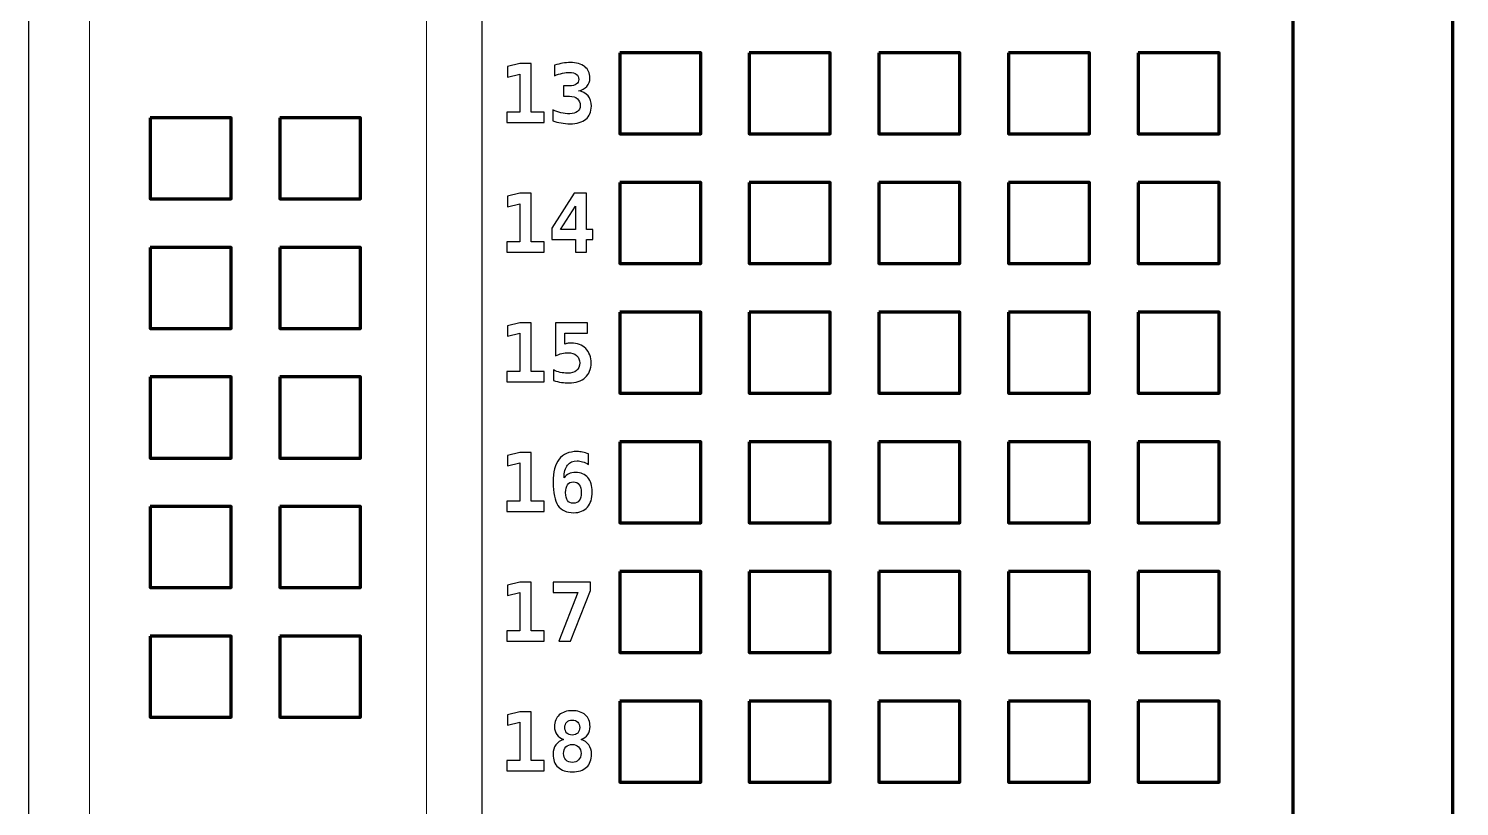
# Model space of a CAD drawing. Header units: centimetres. Extents: x -13.14 to -7.86, y -19.53 to -10.41.
# Drawn here: x -13.135 to -10.331, y -15.612 to -14.088 of the extents above; entities that cross this region are included whole.
import ezdxf

# ---------------------------------------------------------------- set-up
doc = ezdxf.new("R2010")
doc.units = ezdxf.units.CM
doc.header["$MEASUREMENT"] = 0
doc.layers.add('Layer 1', color=7, linetype='Continuous')

msp = doc.modelspace()

# ---------------------------------------------------------------- linework, layer by layer
at = {"layer": 'Layer 1', "color": 250, "lineweight": 25}
msp.add_open_spline([(-13.13514, -10.659), (-13.13514, -10.659), (-12.24614, -10.659), (-12.24614, -10.659), (-12.24614, -10.659), (-12.24614, -10.659), (-12.24614, -19.041), (-12.24614, -19.041), (-12.24614, -19.041), (-12.24614, -19.041), (-13.13514, -19.041), (-13.13514, -19.041), (-13.13514, -19.041), (-13.13514, -19.041), (-13.13514, -10.659), (-13.13514, -10.659)], degree=3, knots=[0, 0, 0, 0, 0.25, 0.25, 0.25, 0.25, 0.5, 0.5, 0.5, 0.5, 0.75, 0.75, 0.75, 0.75, 1, 1, 1, 1], dxfattribs=at)
at = {"layer": 'Layer 1', "color": 250, "lineweight": 5}
msp.add_open_spline([(-12.24632, -10.659), (-12.24632, -10.659), (-8.75382, -10.659), (-8.75382, -10.659), (-8.75382, -10.659), (-8.75382, -10.659), (-8.75382, -19.041), (-8.75382, -19.041), (-8.75382, -19.041), (-8.75382, -19.041), (-12.24632, -19.041), (-12.24632, -19.041), (-12.24632, -19.041), (-12.24632, -19.041), (-12.24632, -10.659), (-12.24632, -10.659)], degree=3, knots=[0, 0, 0, 0, 0.25, 0.25, 0.25, 0.25, 0.5, 0.5, 0.5, 0.5, 0.75, 0.75, 0.75, 0.75, 1, 1, 1, 1], dxfattribs=at)
at = {"layer": 'Layer 1', "color": 1, "lineweight": 20}
msp.add_open_spline([(-13.01576, -11.08422), (-13.01576, -11.08422), (-13.01576, -18.61659), (-13.01576, -18.61659)], degree=3, dxfattribs=at)
at = {"layer": 'Layer 1', "color": 186, "lineweight": 20}
msp.add_open_spline([(-12.35536, -11.08422), (-12.35536, -11.08422), (-12.35536, -18.61659), (-12.35536, -18.61659)], degree=3, dxfattribs=at)
at = {"layer": 'Layer 1', "color": 250, "lineweight": 80}
msp.add_open_spline([(-10.65688, -11.08722), (-10.65688, -11.08722), (-10.34326, -11.08722), (-10.34326, -11.08722), (-10.34326, -11.08722), (-10.34326, -11.08722), (-10.34326, -18.61278), (-10.34326, -18.61278), (-10.34326, -18.61278), (-10.34326, -18.61278), (-10.65688, -18.61278), (-10.65688, -18.61278), (-10.65688, -18.61278), (-10.65688, -18.61278), (-10.65688, -11.08722), (-10.65688, -11.08722)], degree=3, knots=[0, 0, 0, 0, 0.25, 0.25, 0.25, 0.25, 0.5, 0.5, 0.5, 0.5, 0.75, 0.75, 0.75, 0.75, 1, 1, 1, 1], dxfattribs=at)
at = {"layer": 'Layer 1'}
for points, knots in [([(-12.19798, -14.25242), (-12.19798, -14.25242), (-12.17245, -14.25242), (-12.17245, -14.25242), (-12.17245, -14.25242), (-12.17245, -14.25242), (-12.17245, -14.17744), (-12.17245, -14.17744), (-12.17245, -14.17744), (-12.17245, -14.17744), (-12.19618, -14.18333), (-12.19618, -14.18333), (-12.19618, -14.18333), (-12.19618, -14.18333), (-12.19618, -14.16275), (-12.19618, -14.16275), (-12.19618, -14.16275), (-12.19618, -14.16275), (-12.17229, -14.15702), (-12.17229, -14.15702), (-12.17229, -14.15702), (-12.17229, -14.15702), (-12.15024, -14.15702), (-12.15024, -14.15702), (-12.15024, -14.15702), (-12.15024, -14.15702), (-12.15024, -14.25242), (-12.15024, -14.25242), (-12.15024, -14.25242), (-12.15024, -14.25242), (-12.12471, -14.25242), (-12.12471, -14.25242), (-12.12471, -14.25242), (-12.12471, -14.25242), (-12.12471, -14.27254), (-12.12471, -14.27254), (-12.12471, -14.27254), (-12.12471, -14.27254), (-12.19798, -14.27254), (-12.19798, -14.27254), (-12.19798, -14.27254), (-12.19798, -14.27254), (-12.19798, -14.25242), (-12.19798, -14.25242)], [0, 0, 0, 0, 0.0909091, 0.0909091, 0.0909091, 0.0909091, 0.1818182, 0.1818182, 0.1818182, 0.1818182, 0.2727273, 0.2727273, 0.2727273, 0.2727273, 0.3636364, 0.3636364, 0.3636364, 0.3636364, 0.4545455, 0.4545455, 0.4545455, 0.4545455, 0.5454545, 0.5454545, 0.5454545, 0.5454545, 0.6363636, 0.6363636, 0.6363636, 0.6363636, 0.7272727, 0.7272727, 0.7272727, 0.7272727, 0.8181818, 0.8181818, 0.8181818, 0.8181818, 0.9090909, 0.9090909, 0.9090909, 0.9090909, 1, 1, 1, 1]), ([(-12.0747, -14.22086), (-12.0747, -14.22086), (-12.08693, -14.22086), (-12.08693, -14.22086), (-12.08693, -14.22086), (-12.08693, -14.22086), (-12.08693, -14.20073), (-12.08693, -14.20073), (-12.08693, -14.20073), (-12.08693, -14.20073), (-12.0747, -14.20073), (-12.0747, -14.20073), (-12.0747, -14.20073), (-12.06905, -14.20073), (-12.06464, -14.19962), (-12.06152, -14.19738), (-12.06152, -14.19738), (-12.05841, -14.19513), (-12.05685, -14.19196), (-12.05685, -14.1879), (-12.05685, -14.1879), (-12.05685, -14.18362), (-12.05841, -14.18026), (-12.06152, -14.17786), (-12.06152, -14.17786), (-12.06464, -14.17546), (-12.06905, -14.17427), (-12.0747, -14.17427), (-12.0747, -14.17427), (-12.07903, -14.17427), (-12.08368, -14.17482), (-12.08862, -14.17591), (-12.08862, -14.17591), (-12.09358, -14.17699), (-12.0987, -14.17857), (-12.10401, -14.18063), (-12.10401, -14.18063), (-12.10401, -14.18063), (-12.10401, -14.1599), (-12.10401, -14.1599), (-12.10401, -14.1599), (-12.0987, -14.15829), (-12.09347, -14.15708), (-12.08833, -14.1562), (-12.08833, -14.1562), (-12.08315, -14.15536), (-12.07822, -14.15494), (-12.07346, -14.15494), (-12.07346, -14.15494), (-12.06129, -14.15494), (-12.05181, -14.1576), (-12.04502, -14.16291), (-12.04502, -14.16291), (-12.03821, -14.16822), (-12.03481, -14.17554), (-12.03481, -14.18489), (-12.03481, -14.18489), (-12.03481, -14.19173), (-12.03676, -14.19735), (-12.04069, -14.20171), (-12.04069, -14.20171), (-12.0446, -14.20607), (-12.05019, -14.20892), (-12.05746, -14.21024), (-12.05746, -14.21024), (-12.04922, -14.21169), (-12.04291, -14.21499), (-12.03858, -14.22012), (-12.03858, -14.22012), (-12.03425, -14.22524), (-12.03209, -14.232), (-12.03209, -14.24035), (-12.03209, -14.24035), (-12.03209, -14.25154), (-12.03568, -14.26007), (-12.04283, -14.26596), (-12.04283, -14.26596), (-12.05001, -14.27185), (-12.06041, -14.27478), (-12.0741, -14.27478), (-12.0741, -14.27478), (-12.07991, -14.27478), (-12.08564, -14.27428), (-12.09129, -14.27331), (-12.09129, -14.27331), (-12.09693, -14.27233), (-12.10234, -14.2709), (-12.10749, -14.26905), (-12.10749, -14.26905), (-12.10749, -14.26905), (-12.10749, -14.24785), (-12.10749, -14.24785), (-12.10749, -14.24785), (-12.10263, -14.25028), (-12.09741, -14.25213), (-12.09178, -14.25339), (-12.09178, -14.25339), (-12.08619, -14.25466), (-12.08028, -14.25529), (-12.0741, -14.25529), (-12.0741, -14.25529), (-12.06789, -14.25529), (-12.063, -14.25387), (-12.05938, -14.25099), (-12.05938, -14.25099), (-12.05577, -14.24814), (-12.05397, -14.24428), (-12.05397, -14.23942), (-12.05397, -14.23942), (-12.05397, -14.23351), (-12.05577, -14.22891), (-12.05938, -14.22569), (-12.05938, -14.22569), (-12.063, -14.22247), (-12.0681, -14.22086), (-12.0747, -14.22086)], [0, 0, 0, 0, 0.0344828, 0.0344828, 0.0344828, 0.0344828, 0.0689655, 0.0689655, 0.0689655, 0.0689655, 0.1034483, 0.1034483, 0.1034483, 0.1034483, 0.137931, 0.137931, 0.137931, 0.137931, 0.1724138, 0.1724138, 0.1724138, 0.1724138, 0.2068966, 0.2068966, 0.2068966, 0.2068966, 0.2413793, 0.2413793, 0.2413793, 0.2413793, 0.2758621, 0.2758621, 0.2758621, 0.2758621, 0.3103448, 0.3103448, 0.3103448, 0.3103448, 0.3448276, 0.3448276, 0.3448276, 0.3448276, 0.3793103, 0.3793103, 0.3793103, 0.3793103, 0.4137931, 0.4137931, 0.4137931, 0.4137931, 0.4482759, 0.4482759, 0.4482759, 0.4482759, 0.4827586, 0.4827586, 0.4827586, 0.4827586, 0.5172414, 0.5172414, 0.5172414, 0.5172414, 0.5517241, 0.5517241, 0.5517241, 0.5517241, 0.5862069, 0.5862069, 0.5862069, 0.5862069, 0.6206897, 0.6206897, 0.6206897, 0.6206897, 0.6551724, 0.6551724, 0.6551724, 0.6551724, 0.6896552, 0.6896552, 0.6896552, 0.6896552, 0.7241379, 0.7241379, 0.7241379, 0.7241379, 0.7586207, 0.7586207, 0.7586207, 0.7586207, 0.7931034, 0.7931034, 0.7931034, 0.7931034, 0.8275862, 0.8275862, 0.8275862, 0.8275862, 0.862069, 0.862069, 0.862069, 0.862069, 0.8965517, 0.8965517, 0.8965517, 0.8965517, 0.9310345, 0.9310345, 0.9310345, 0.9310345, 0.9655172, 0.9655172, 0.9655172, 0.9655172, 1, 1, 1, 1]), ([(-12.19798, -14.50642), (-12.19798, -14.50642), (-12.17245, -14.50642), (-12.17245, -14.50642), (-12.17245, -14.50642), (-12.17245, -14.50642), (-12.17245, -14.43144), (-12.17245, -14.43144), (-12.17245, -14.43144), (-12.17245, -14.43144), (-12.19618, -14.43733), (-12.19618, -14.43733), (-12.19618, -14.43733), (-12.19618, -14.43733), (-12.19618, -14.41675), (-12.19618, -14.41675), (-12.19618, -14.41675), (-12.19618, -14.41675), (-12.17229, -14.41102), (-12.17229, -14.41102), (-12.17229, -14.41102), (-12.17229, -14.41102), (-12.15024, -14.41102), (-12.15024, -14.41102), (-12.15024, -14.41102), (-12.15024, -14.41102), (-12.15024, -14.50642), (-12.15024, -14.50642), (-12.15024, -14.50642), (-12.15024, -14.50642), (-12.12471, -14.50642), (-12.12471, -14.50642), (-12.12471, -14.50642), (-12.12471, -14.50642), (-12.12471, -14.52654), (-12.12471, -14.52654), (-12.12471, -14.52654), (-12.12471, -14.52654), (-12.19798, -14.52654), (-12.19798, -14.52654), (-12.19798, -14.52654), (-12.19798, -14.52654), (-12.19798, -14.50642), (-12.19798, -14.50642)], [0, 0, 0, 0, 0.0909091, 0.0909091, 0.0909091, 0.0909091, 0.1818182, 0.1818182, 0.1818182, 0.1818182, 0.2727273, 0.2727273, 0.2727273, 0.2727273, 0.3636364, 0.3636364, 0.3636364, 0.3636364, 0.4545455, 0.4545455, 0.4545455, 0.4545455, 0.5454545, 0.5454545, 0.5454545, 0.5454545, 0.6363636, 0.6363636, 0.6363636, 0.6363636, 0.7272727, 0.7272727, 0.7272727, 0.7272727, 0.8181818, 0.8181818, 0.8181818, 0.8181818, 0.9090909, 0.9090909, 0.9090909, 0.9090909, 1, 1, 1, 1]), ([(-12.06546, -14.41102), (-12.06546, -14.41102), (-12.04156, -14.41102), (-12.04156, -14.41102), (-12.04156, -14.41102), (-12.04156, -14.41102), (-12.04156, -14.48204), (-12.04156, -14.48204), (-12.04156, -14.48204), (-12.04156, -14.48204), (-12.02889, -14.48204), (-12.02889, -14.48204), (-12.02889, -14.48204), (-12.02889, -14.48204), (-12.02889, -14.50161), (-12.02889, -14.50161), (-12.02889, -14.50161), (-12.02889, -14.50161), (-12.04156, -14.50161), (-12.04156, -14.50161), (-12.04156, -14.50161), (-12.04156, -14.50161), (-12.04156, -14.52654), (-12.04156, -14.52654), (-12.04156, -14.52654), (-12.04156, -14.52654), (-12.06345, -14.52654), (-12.06345, -14.52654), (-12.06345, -14.52654), (-12.06345, -14.52654), (-12.06345, -14.50161), (-12.06345, -14.50161), (-12.06345, -14.50161), (-12.06345, -14.50161), (-12.10926, -14.50161), (-12.10926, -14.50161), (-12.10926, -14.50161), (-12.10926, -14.50161), (-12.10926, -14.47948), (-12.10926, -14.47948), (-12.10926, -14.47948), (-12.10926, -14.47948), (-12.06546, -14.41102), (-12.06546, -14.41102)], [0, 0, 0, 0, 0.0909091, 0.0909091, 0.0909091, 0.0909091, 0.1818182, 0.1818182, 0.1818182, 0.1818182, 0.2727273, 0.2727273, 0.2727273, 0.2727273, 0.3636364, 0.3636364, 0.3636364, 0.3636364, 0.4545455, 0.4545455, 0.4545455, 0.4545455, 0.5454545, 0.5454545, 0.5454545, 0.5454545, 0.6363636, 0.6363636, 0.6363636, 0.6363636, 0.7272727, 0.7272727, 0.7272727, 0.7272727, 0.8181818, 0.8181818, 0.8181818, 0.8181818, 0.9090909, 0.9090909, 0.9090909, 0.9090909, 1, 1, 1, 1]), ([(-12.06345, -14.4364), (-12.06345, -14.4364), (-12.09263, -14.48204), (-12.09263, -14.48204), (-12.09263, -14.48204), (-12.09263, -14.48204), (-12.06345, -14.48204), (-12.06345, -14.48204), (-12.06345, -14.48204), (-12.06345, -14.48204), (-12.06345, -14.4364), (-12.06345, -14.4364)], [0, 0, 0, 0, 0.3333333, 0.3333333, 0.3333333, 0.3333333, 0.6666667, 0.6666667, 0.6666667, 0.6666667, 1, 1, 1, 1]), ([(-12.19796, -14.76042), (-12.19796, -14.76042), (-12.17243, -14.76042), (-12.17243, -14.76042), (-12.17243, -14.76042), (-12.17243, -14.76042), (-12.17243, -14.68544), (-12.17243, -14.68544), (-12.17243, -14.68544), (-12.17243, -14.68544), (-12.19616, -14.69133), (-12.19616, -14.69133), (-12.19616, -14.69133), (-12.19616, -14.69133), (-12.19616, -14.67075), (-12.19616, -14.67075), (-12.19616, -14.67075), (-12.19616, -14.67075), (-12.17227, -14.66502), (-12.17227, -14.66502), (-12.17227, -14.66502), (-12.17227, -14.66502), (-12.15022, -14.66502), (-12.15022, -14.66502), (-12.15022, -14.66502), (-12.15022, -14.66502), (-12.15022, -14.76042), (-12.15022, -14.76042), (-12.15022, -14.76042), (-12.15022, -14.76042), (-12.12469, -14.76042), (-12.12469, -14.76042), (-12.12469, -14.76042), (-12.12469, -14.76042), (-12.12469, -14.78054), (-12.12469, -14.78054), (-12.12469, -14.78054), (-12.12469, -14.78054), (-12.19796, -14.78054), (-12.19796, -14.78054), (-12.19796, -14.78054), (-12.19796, -14.78054), (-12.19796, -14.76042), (-12.19796, -14.76042)], [0, 0, 0, 0, 0.0909091, 0.0909091, 0.0909091, 0.0909091, 0.1818182, 0.1818182, 0.1818182, 0.1818182, 0.2727273, 0.2727273, 0.2727273, 0.2727273, 0.3636364, 0.3636364, 0.3636364, 0.3636364, 0.4545455, 0.4545455, 0.4545455, 0.4545455, 0.5454545, 0.5454545, 0.5454545, 0.5454545, 0.6363636, 0.6363636, 0.6363636, 0.6363636, 0.7272727, 0.7272727, 0.7272727, 0.7272727, 0.8181818, 0.8181818, 0.8181818, 0.8181818, 0.9090909, 0.9090909, 0.9090909, 0.9090909, 1, 1, 1, 1]), ([(-12.10222, -14.66502), (-12.10222, -14.66502), (-12.03949, -14.66502), (-12.03949, -14.66502), (-12.03949, -14.66502), (-12.03949, -14.66502), (-12.03949, -14.68515), (-12.03949, -14.68515), (-12.03949, -14.68515), (-12.03949, -14.68515), (-12.08374, -14.68515), (-12.08374, -14.68515), (-12.08374, -14.68515), (-12.08374, -14.68515), (-12.08374, -14.70657), (-12.08374, -14.70657), (-12.08374, -14.70657), (-12.08189, -14.70585), (-12.07989, -14.70532), (-12.07777, -14.70498), (-12.07777, -14.70498), (-12.07566, -14.70464), (-12.07342, -14.70448), (-12.07104, -14.70448), (-12.07104, -14.70448), (-12.0596, -14.70448), (-12.05031, -14.7081), (-12.04318, -14.71531), (-12.04318, -14.71531), (-12.03608, -14.72254), (-12.03252, -14.73192), (-12.03252, -14.74349), (-12.03252, -14.74349), (-12.03252, -14.75561), (-12.03637, -14.76517), (-12.04407, -14.77222), (-12.04407, -14.77222), (-12.05179, -14.77927), (-12.0623, -14.78278), (-12.07561, -14.78278), (-12.07561, -14.78278), (-12.08055, -14.78278), (-12.08556, -14.78236), (-12.09061, -14.78154), (-12.09061, -14.78154), (-12.09564, -14.78072), (-12.10082, -14.77948), (-12.10607, -14.77782), (-12.10607, -14.77782), (-12.10607, -14.77782), (-12.10607, -14.75725), (-12.10607, -14.75725), (-12.10607, -14.75725), (-12.1018, -14.75936), (-12.09739, -14.76094), (-12.0929, -14.762), (-12.0929, -14.762), (-12.08839, -14.76306), (-12.08385, -14.76358), (-12.0793, -14.76358), (-12.0793, -14.76358), (-12.07128, -14.76358), (-12.06515, -14.76187), (-12.06098, -14.75843), (-12.06098, -14.75843), (-12.0568, -14.755), (-12.05472, -14.75004), (-12.05472, -14.74349), (-12.05472, -14.74349), (-12.05472, -14.73744), (-12.0568, -14.73261), (-12.06095, -14.72896), (-12.06095, -14.72896), (-12.0651, -14.72534), (-12.07064, -14.72352), (-12.07754, -14.72352), (-12.07754, -14.72352), (-12.08163, -14.72352), (-12.0857, -14.72402), (-12.08982, -14.72503), (-12.08982, -14.72503), (-12.0939, -14.72603), (-12.09805, -14.72756), (-12.10222, -14.72957), (-12.10222, -14.72957), (-12.10222, -14.72957), (-12.10222, -14.66502), (-12.10222, -14.66502)], [0, 0, 0, 0, 0.0454545, 0.0454545, 0.0454545, 0.0454545, 0.0909091, 0.0909091, 0.0909091, 0.0909091, 0.1363636, 0.1363636, 0.1363636, 0.1363636, 0.1818182, 0.1818182, 0.1818182, 0.1818182, 0.2272727, 0.2272727, 0.2272727, 0.2272727, 0.2727273, 0.2727273, 0.2727273, 0.2727273, 0.3181818, 0.3181818, 0.3181818, 0.3181818, 0.3636364, 0.3636364, 0.3636364, 0.3636364, 0.4090909, 0.4090909, 0.4090909, 0.4090909, 0.4545455, 0.4545455, 0.4545455, 0.4545455, 0.5, 0.5, 0.5, 0.5, 0.5454545, 0.5454545, 0.5454545, 0.5454545, 0.5909091, 0.5909091, 0.5909091, 0.5909091, 0.6363636, 0.6363636, 0.6363636, 0.6363636, 0.6818182, 0.6818182, 0.6818182, 0.6818182, 0.7272727, 0.7272727, 0.7272727, 0.7272727, 0.7727273, 0.7727273, 0.7727273, 0.7727273, 0.8181818, 0.8181818, 0.8181818, 0.8181818, 0.8636364, 0.8636364, 0.8636364, 0.8636364, 0.9090909, 0.9090909, 0.9090909, 0.9090909, 0.9545455, 0.9545455, 0.9545455, 0.9545455, 1, 1, 1, 1]), ([(-12.19796, -15.01442), (-12.19796, -15.01442), (-12.17243, -15.01442), (-12.17243, -15.01442), (-12.17243, -15.01442), (-12.17243, -15.01442), (-12.17243, -14.93944), (-12.17243, -14.93944), (-12.17243, -14.93944), (-12.17243, -14.93944), (-12.19616, -14.94533), (-12.19616, -14.94533), (-12.19616, -14.94533), (-12.19616, -14.94533), (-12.19616, -14.92475), (-12.19616, -14.92475), (-12.19616, -14.92475), (-12.19616, -14.92475), (-12.17227, -14.91902), (-12.17227, -14.91902), (-12.17227, -14.91902), (-12.17227, -14.91902), (-12.15022, -14.91902), (-12.15022, -14.91902), (-12.15022, -14.91902), (-12.15022, -14.91902), (-12.15022, -15.01442), (-12.15022, -15.01442), (-12.15022, -15.01442), (-12.15022, -15.01442), (-12.12469, -15.01442), (-12.12469, -15.01442), (-12.12469, -15.01442), (-12.12469, -15.01442), (-12.12469, -15.03454), (-12.12469, -15.03454), (-12.12469, -15.03454), (-12.12469, -15.03454), (-12.19796, -15.03454), (-12.19796, -15.03454), (-12.19796, -15.03454), (-12.19796, -15.03454), (-12.19796, -15.01442), (-12.19796, -15.01442)], [0, 0, 0, 0, 0.0909091, 0.0909091, 0.0909091, 0.0909091, 0.1818182, 0.1818182, 0.1818182, 0.1818182, 0.2727273, 0.2727273, 0.2727273, 0.2727273, 0.3636364, 0.3636364, 0.3636364, 0.3636364, 0.4545455, 0.4545455, 0.4545455, 0.4545455, 0.5454545, 0.5454545, 0.5454545, 0.5454545, 0.6363636, 0.6363636, 0.6363636, 0.6363636, 0.7272727, 0.7272727, 0.7272727, 0.7272727, 0.8181818, 0.8181818, 0.8181818, 0.8181818, 0.9090909, 0.9090909, 0.9090909, 0.9090909, 1, 1, 1, 1]), ([(-12.03748, -14.92174), (-12.03748, -14.92174), (-12.03748, -14.94247), (-12.03748, -14.94247), (-12.03748, -14.94247), (-12.04154, -14.94015), (-12.04545, -14.93841), (-12.0492, -14.93725), (-12.0492, -14.93725), (-12.05292, -14.93608), (-12.05651, -14.9355), (-12.05997, -14.9355), (-12.05997, -14.9355), (-12.06821, -14.9355), (-12.0745, -14.93828), (-12.0788, -14.94382), (-12.0788, -14.94382), (-12.08311, -14.94937), (-12.08535, -14.95755), (-12.08556, -14.96838), (-12.08556, -14.96838), (-12.08313, -14.96503), (-12.08004, -14.96252), (-12.07629, -14.96083), (-12.07629, -14.96083), (-12.07252, -14.95917), (-12.06808, -14.95832), (-12.06298, -14.95832), (-12.06298, -14.95832), (-12.05255, -14.95832), (-12.04452, -14.96162), (-12.03885, -14.9682), (-12.03885, -14.9682), (-12.03318, -14.97477), (-12.03035, -14.9841), (-12.03035, -14.99617), (-12.03035, -14.99617), (-12.03035, -15.00911), (-12.03355, -15.01914), (-12.0399, -15.02627), (-12.0399, -15.02627), (-12.04627, -15.03338), (-12.05522, -15.03694), (-12.06679, -15.03694), (-12.06679, -15.03694), (-12.08086, -15.03694), (-12.09108, -15.03222), (-12.09744, -15.02279), (-12.09744, -15.02279), (-12.1038, -15.01333), (-12.107, -14.99809), (-12.107, -14.97705), (-12.107, -14.97705), (-12.107, -14.95705), (-12.10312, -14.94205), (-12.09533, -14.93207), (-12.09533, -14.93207), (-12.08754, -14.92209), (-12.07587, -14.91709), (-12.06029, -14.91709), (-12.06029, -14.91709), (-12.05667, -14.91709), (-12.05295, -14.91749), (-12.04912, -14.91826), (-12.04912, -14.91826), (-12.04526, -14.91902), (-12.04138, -14.92018), (-12.03748, -14.92174)], [0, 0, 0, 0, 0.0588235, 0.0588235, 0.0588235, 0.0588235, 0.1176471, 0.1176471, 0.1176471, 0.1176471, 0.1764706, 0.1764706, 0.1764706, 0.1764706, 0.2352941, 0.2352941, 0.2352941, 0.2352941, 0.2941176, 0.2941176, 0.2941176, 0.2941176, 0.3529412, 0.3529412, 0.3529412, 0.3529412, 0.4117647, 0.4117647, 0.4117647, 0.4117647, 0.4705882, 0.4705882, 0.4705882, 0.4705882, 0.5294118, 0.5294118, 0.5294118, 0.5294118, 0.5882353, 0.5882353, 0.5882353, 0.5882353, 0.6470588, 0.6470588, 0.6470588, 0.6470588, 0.7058824, 0.7058824, 0.7058824, 0.7058824, 0.7647059, 0.7647059, 0.7647059, 0.7647059, 0.8235294, 0.8235294, 0.8235294, 0.8235294, 0.8823529, 0.8823529, 0.8823529, 0.8823529, 0.9411765, 0.9411765, 0.9411765, 0.9411765, 1, 1, 1, 1]), ([(-12.06739, -14.97665), (-12.07233, -14.97665), (-12.07611, -14.97845), (-12.07872, -14.98204), (-12.07872, -14.98204), (-12.08134, -14.98563), (-12.08263, -14.99081), (-12.08263, -14.99762), (-12.08263, -14.99762), (-12.08263, -15.00438), (-12.08134, -15.00956), (-12.07872, -15.01315), (-12.07872, -15.01315), (-12.07611, -15.01674), (-12.07233, -15.01854), (-12.06739, -15.01854), (-12.06739, -15.01854), (-12.06243, -15.01854), (-12.05863, -15.01674), (-12.05598, -15.01315), (-12.05598, -15.01315), (-12.05332, -15.00956), (-12.052, -15.00438), (-12.052, -14.99762), (-12.052, -14.99762), (-12.052, -14.99086), (-12.05332, -14.98568), (-12.05598, -14.98206), (-12.05598, -14.98206), (-12.05863, -14.97845), (-12.06243, -14.97665), (-12.06739, -14.97665)], [0, 0, 0, 0, 0.125, 0.125, 0.125, 0.125, 0.25, 0.25, 0.25, 0.25, 0.375, 0.375, 0.375, 0.375, 0.5, 0.5, 0.5, 0.5, 0.625, 0.625, 0.625, 0.625, 0.75, 0.75, 0.75, 0.75, 0.875, 0.875, 0.875, 0.875, 1, 1, 1, 1]), ([(-12.19796, -15.26842), (-12.19796, -15.26842), (-12.17243, -15.26842), (-12.17243, -15.26842), (-12.17243, -15.26842), (-12.17243, -15.26842), (-12.17243, -15.19344), (-12.17243, -15.19344), (-12.17243, -15.19344), (-12.17243, -15.19344), (-12.19616, -15.19933), (-12.19616, -15.19933), (-12.19616, -15.19933), (-12.19616, -15.19933), (-12.19616, -15.17875), (-12.19616, -15.17875), (-12.19616, -15.17875), (-12.19616, -15.17875), (-12.17227, -15.17302), (-12.17227, -15.17302), (-12.17227, -15.17302), (-12.17227, -15.17302), (-12.15022, -15.17302), (-12.15022, -15.17302), (-12.15022, -15.17302), (-12.15022, -15.17302), (-12.15022, -15.26842), (-12.15022, -15.26842), (-12.15022, -15.26842), (-12.15022, -15.26842), (-12.12469, -15.26842), (-12.12469, -15.26842), (-12.12469, -15.26842), (-12.12469, -15.26842), (-12.12469, -15.28854), (-12.12469, -15.28854), (-12.12469, -15.28854), (-12.12469, -15.28854), (-12.19796, -15.28854), (-12.19796, -15.28854), (-12.19796, -15.28854), (-12.19796, -15.28854), (-12.19796, -15.26842), (-12.19796, -15.26842)], [0, 0, 0, 0, 0.0909091, 0.0909091, 0.0909091, 0.0909091, 0.1818182, 0.1818182, 0.1818182, 0.1818182, 0.2727273, 0.2727273, 0.2727273, 0.2727273, 0.3636364, 0.3636364, 0.3636364, 0.3636364, 0.4545455, 0.4545455, 0.4545455, 0.4545455, 0.5454545, 0.5454545, 0.5454545, 0.5454545, 0.6363636, 0.6363636, 0.6363636, 0.6363636, 0.7272727, 0.7272727, 0.7272727, 0.7272727, 0.8181818, 0.8181818, 0.8181818, 0.8181818, 0.9090909, 0.9090909, 0.9090909, 0.9090909, 1, 1, 1, 1]), ([(-12.10668, -15.17302), (-12.10668, -15.17302), (-12.03365, -15.17302), (-12.03365, -15.17302), (-12.03365, -15.17302), (-12.03365, -15.17302), (-12.03365, -15.18919), (-12.03365, -15.18919), (-12.03365, -15.18919), (-12.03365, -15.18919), (-12.07281, -15.28854), (-12.07281, -15.28854), (-12.07281, -15.28854), (-12.07281, -15.28854), (-12.09609, -15.28854), (-12.09609, -15.28854), (-12.09609, -15.28854), (-12.09609, -15.28854), (-12.05849, -15.19315), (-12.05849, -15.19315), (-12.05849, -15.19315), (-12.05849, -15.19315), (-12.10668, -15.19315), (-12.10668, -15.19315), (-12.10668, -15.19315), (-12.10668, -15.19315), (-12.10668, -15.17302), (-12.10668, -15.17302)], [0, 0, 0, 0, 0.1428571, 0.1428571, 0.1428571, 0.1428571, 0.2857143, 0.2857143, 0.2857143, 0.2857143, 0.4285714, 0.4285714, 0.4285714, 0.4285714, 0.5714286, 0.5714286, 0.5714286, 0.5714286, 0.7142857, 0.7142857, 0.7142857, 0.7142857, 0.8571429, 0.8571429, 0.8571429, 0.8571429, 1, 1, 1, 1]), ([(-12.08644, -15.48132), (-12.09226, -15.47931), (-12.0967, -15.47615), (-12.09974, -15.47184), (-12.09974, -15.47184), (-12.10277, -15.46754), (-12.1043, -15.46228), (-12.1043, -15.45602), (-12.1043, -15.45602), (-12.1043, -15.44643), (-12.10119, -15.43885), (-12.09493, -15.43328), (-12.09493, -15.43328), (-12.08871, -15.42771), (-12.08023, -15.42494), (-12.06948, -15.42494), (-12.06948, -15.42494), (-12.0587, -15.42494), (-12.0502, -15.42771), (-12.04397, -15.43328), (-12.04397, -15.43328), (-12.03772, -15.43885), (-12.0346, -15.44643), (-12.0346, -15.45602), (-12.0346, -15.45602), (-12.0346, -15.46223), (-12.03611, -15.46746), (-12.03909, -15.47176), (-12.03909, -15.47176), (-12.04207, -15.47607), (-12.04642, -15.47926), (-12.05215, -15.48132), (-12.05215, -15.48132), (-12.04576, -15.48328), (-12.04077, -15.48679), (-12.03716, -15.49186), (-12.03716, -15.49186), (-12.03355, -15.4969), (-12.03175, -15.50298), (-12.03175, -15.51003), (-12.03175, -15.51003), (-12.03175, -15.52112), (-12.03502, -15.5297), (-12.04156, -15.53573), (-12.04156, -15.53573), (-12.04811, -15.54177), (-12.05744, -15.54478), (-12.06948, -15.54478), (-12.06948, -15.54478), (-12.0815, -15.54478), (-12.09079, -15.54177), (-12.09733, -15.53573), (-12.09733, -15.53573), (-12.10388, -15.5297), (-12.10716, -15.52112), (-12.10716, -15.51003), (-12.10716, -15.51003), (-12.10716, -15.50293), (-12.10533, -15.49682), (-12.10166, -15.49178), (-12.10166, -15.49178), (-12.09799, -15.48671), (-12.09292, -15.48322), (-12.08644, -15.48132)], [0, 0, 0, 0, 0.0625, 0.0625, 0.0625, 0.0625, 0.125, 0.125, 0.125, 0.125, 0.1875, 0.1875, 0.1875, 0.1875, 0.25, 0.25, 0.25, 0.25, 0.3125, 0.3125, 0.3125, 0.3125, 0.375, 0.375, 0.375, 0.375, 0.4375, 0.4375, 0.4375, 0.4375, 0.5, 0.5, 0.5, 0.5, 0.5625, 0.5625, 0.5625, 0.5625, 0.625, 0.625, 0.625, 0.625, 0.6875, 0.6875, 0.6875, 0.6875, 0.75, 0.75, 0.75, 0.75, 0.8125, 0.8125, 0.8125, 0.8125, 0.875, 0.875, 0.875, 0.875, 0.9375, 0.9375, 0.9375, 0.9375, 1, 1, 1, 1]), ([(-12.19796, -15.52242), (-12.19796, -15.52242), (-12.17243, -15.52242), (-12.17243, -15.52242), (-12.17243, -15.52242), (-12.17243, -15.52242), (-12.17243, -15.44744), (-12.17243, -15.44744), (-12.17243, -15.44744), (-12.17243, -15.44744), (-12.19616, -15.45333), (-12.19616, -15.45333), (-12.19616, -15.45333), (-12.19616, -15.45333), (-12.19616, -15.43275), (-12.19616, -15.43275), (-12.19616, -15.43275), (-12.19616, -15.43275), (-12.17227, -15.42702), (-12.17227, -15.42702), (-12.17227, -15.42702), (-12.17227, -15.42702), (-12.15022, -15.42702), (-12.15022, -15.42702), (-12.15022, -15.42702), (-12.15022, -15.42702), (-12.15022, -15.52242), (-12.15022, -15.52242), (-12.15022, -15.52242), (-12.15022, -15.52242), (-12.12469, -15.52242), (-12.12469, -15.52242), (-12.12469, -15.52242), (-12.12469, -15.52242), (-12.12469, -15.54254), (-12.12469, -15.54254), (-12.12469, -15.54254), (-12.12469, -15.54254), (-12.19796, -15.54254), (-12.19796, -15.54254), (-12.19796, -15.54254), (-12.19796, -15.54254), (-12.19796, -15.52242), (-12.19796, -15.52242)], [0, 0, 0, 0, 0.0909091, 0.0909091, 0.0909091, 0.0909091, 0.1818182, 0.1818182, 0.1818182, 0.1818182, 0.2727273, 0.2727273, 0.2727273, 0.2727273, 0.3636364, 0.3636364, 0.3636364, 0.3636364, 0.4545455, 0.4545455, 0.4545455, 0.4545455, 0.5454545, 0.5454545, 0.5454545, 0.5454545, 0.6363636, 0.6363636, 0.6363636, 0.6363636, 0.7272727, 0.7272727, 0.7272727, 0.7272727, 0.8181818, 0.8181818, 0.8181818, 0.8181818, 0.9090909, 0.9090909, 0.9090909, 0.9090909, 1, 1, 1, 1]), ([(-12.08403, -15.4579), (-12.08403, -15.46241), (-12.08274, -15.46603), (-12.08012, -15.46867), (-12.08012, -15.46867), (-12.07754, -15.47134), (-12.07397, -15.47266), (-12.06948, -15.47266), (-12.06948, -15.47266), (-12.06496, -15.47266), (-12.06137, -15.47134), (-12.05878, -15.46867), (-12.05878, -15.46867), (-12.05617, -15.46603), (-12.05488, -15.46241), (-12.05488, -15.4579), (-12.05488, -15.4579), (-12.05488, -15.45341), (-12.05617, -15.44987), (-12.05878, -15.44725), (-12.05878, -15.44725), (-12.06137, -15.44464), (-12.06496, -15.44334), (-12.06948, -15.44334), (-12.06948, -15.44334), (-12.07392, -15.44334), (-12.07746, -15.44466), (-12.0801, -15.44728), (-12.0801, -15.44728), (-12.08271, -15.44992), (-12.08403, -15.45346), (-12.08403, -15.4579)], [0, 0, 0, 0, 0.125, 0.125, 0.125, 0.125, 0.25, 0.25, 0.25, 0.25, 0.375, 0.375, 0.375, 0.375, 0.5, 0.5, 0.5, 0.5, 0.625, 0.625, 0.625, 0.625, 0.75, 0.75, 0.75, 0.75, 0.875, 0.875, 0.875, 0.875, 1, 1, 1, 1]), ([(-12.06948, -15.49099), (-12.0746, -15.49099), (-12.07872, -15.4926), (-12.08187, -15.49582), (-12.08187, -15.49582), (-12.08501, -15.49904), (-12.08659, -15.50332), (-12.08659, -15.50866), (-12.08659, -15.50866), (-12.08659, -15.51396), (-12.08501, -15.51824), (-12.08187, -15.52149), (-12.08187, -15.52149), (-12.07872, -15.52474), (-12.0746, -15.52638), (-12.06948, -15.52638), (-12.06948, -15.52638), (-12.06438, -15.52638), (-12.06024, -15.52471), (-12.05707, -15.52141), (-12.05707, -15.52141), (-12.0539, -15.51811), (-12.05231, -15.51386), (-12.05231, -15.50866), (-12.05231, -15.50866), (-12.05231, -15.50332), (-12.0539, -15.49904), (-12.05704, -15.49582), (-12.05704, -15.49582), (-12.06018, -15.4926), (-12.06433, -15.49099), (-12.06948, -15.49099)], [0, 0, 0, 0, 0.125, 0.125, 0.125, 0.125, 0.25, 0.25, 0.25, 0.25, 0.375, 0.375, 0.375, 0.375, 0.5, 0.5, 0.5, 0.5, 0.625, 0.625, 0.625, 0.625, 0.75, 0.75, 0.75, 0.75, 0.875, 0.875, 0.875, 0.875, 1, 1, 1, 1])]:
    msp.add_open_spline(points, degree=3, knots=knots, dxfattribs=at)
at = {"layer": 'Layer 1', "color": 250, "lineweight": 158}
for points in [[(-11.97644, -14.13603), (-11.97644, -14.13603), (-11.81769, -14.13603), (-11.81769, -14.13603), (-11.81769, -14.13603), (-11.81769, -14.13603), (-11.81769, -14.29478), (-11.81769, -14.29478), (-11.81769, -14.29478), (-11.81769, -14.29478), (-11.97644, -14.29478), (-11.97644, -14.29478), (-11.97644, -14.29478), (-11.97644, -14.29478), (-11.97644, -14.13603), (-11.97644, -14.13603)], [(-11.72244, -14.13603), (-11.72244, -14.13603), (-11.56369, -14.13603), (-11.56369, -14.13603), (-11.56369, -14.13603), (-11.56369, -14.13603), (-11.56369, -14.29478), (-11.56369, -14.29478), (-11.56369, -14.29478), (-11.56369, -14.29478), (-11.72244, -14.29478), (-11.72244, -14.29478), (-11.72244, -14.29478), (-11.72244, -14.29478), (-11.72244, -14.13603), (-11.72244, -14.13603)], [(-11.46844, -14.13603), (-11.46844, -14.13603), (-11.30969, -14.13603), (-11.30969, -14.13603), (-11.30969, -14.13603), (-11.30969, -14.13603), (-11.30969, -14.29478), (-11.30969, -14.29478), (-11.30969, -14.29478), (-11.30969, -14.29478), (-11.46844, -14.29478), (-11.46844, -14.29478), (-11.46844, -14.29478), (-11.46844, -14.29478), (-11.46844, -14.13603), (-11.46844, -14.13603)], [(-11.21444, -14.13603), (-11.21444, -14.13603), (-11.05569, -14.13603), (-11.05569, -14.13603), (-11.05569, -14.13603), (-11.05569, -14.13603), (-11.05569, -14.29478), (-11.05569, -14.29478), (-11.05569, -14.29478), (-11.05569, -14.29478), (-11.21444, -14.29478), (-11.21444, -14.29478), (-11.21444, -14.29478), (-11.21444, -14.29478), (-11.21444, -14.13603), (-11.21444, -14.13603)], [(-10.96044, -14.13603), (-10.96044, -14.13603), (-10.80169, -14.13603), (-10.80169, -14.13603), (-10.80169, -14.13603), (-10.80169, -14.13603), (-10.80169, -14.29478), (-10.80169, -14.29478), (-10.80169, -14.29478), (-10.80169, -14.29478), (-10.96044, -14.29478), (-10.96044, -14.29478), (-10.96044, -14.29478), (-10.96044, -14.29478), (-10.96044, -14.13603), (-10.96044, -14.13603)], [(-12.89701, -14.26303), (-12.89701, -14.26303), (-12.73826, -14.26303), (-12.73826, -14.26303), (-12.73826, -14.26303), (-12.73826, -14.26303), (-12.73826, -14.42178), (-12.73826, -14.42178), (-12.73826, -14.42178), (-12.73826, -14.42178), (-12.89701, -14.42178), (-12.89701, -14.42178), (-12.89701, -14.42178), (-12.89701, -14.42178), (-12.89701, -14.26303), (-12.89701, -14.26303)], [(-12.64301, -14.26303), (-12.64301, -14.26303), (-12.48426, -14.26303), (-12.48426, -14.26303), (-12.48426, -14.26303), (-12.48426, -14.26303), (-12.48426, -14.42178), (-12.48426, -14.42178), (-12.48426, -14.42178), (-12.48426, -14.42178), (-12.64301, -14.42178), (-12.64301, -14.42178), (-12.64301, -14.42178), (-12.64301, -14.42178), (-12.64301, -14.26303), (-12.64301, -14.26303)], [(-11.97644, -14.39003), (-11.97644, -14.39003), (-11.81769, -14.39003), (-11.81769, -14.39003), (-11.81769, -14.39003), (-11.81769, -14.39003), (-11.81769, -14.54878), (-11.81769, -14.54878), (-11.81769, -14.54878), (-11.81769, -14.54878), (-11.97644, -14.54878), (-11.97644, -14.54878), (-11.97644, -14.54878), (-11.97644, -14.54878), (-11.97644, -14.39003), (-11.97644, -14.39003)], [(-11.72244, -14.39003), (-11.72244, -14.39003), (-11.56369, -14.39003), (-11.56369, -14.39003), (-11.56369, -14.39003), (-11.56369, -14.39003), (-11.56369, -14.54878), (-11.56369, -14.54878), (-11.56369, -14.54878), (-11.56369, -14.54878), (-11.72244, -14.54878), (-11.72244, -14.54878), (-11.72244, -14.54878), (-11.72244, -14.54878), (-11.72244, -14.39003), (-11.72244, -14.39003)], [(-11.46844, -14.39003), (-11.46844, -14.39003), (-11.30969, -14.39003), (-11.30969, -14.39003), (-11.30969, -14.39003), (-11.30969, -14.39003), (-11.30969, -14.54878), (-11.30969, -14.54878), (-11.30969, -14.54878), (-11.30969, -14.54878), (-11.46844, -14.54878), (-11.46844, -14.54878), (-11.46844, -14.54878), (-11.46844, -14.54878), (-11.46844, -14.39003), (-11.46844, -14.39003)], [(-11.21444, -14.39003), (-11.21444, -14.39003), (-11.05569, -14.39003), (-11.05569, -14.39003), (-11.05569, -14.39003), (-11.05569, -14.39003), (-11.05569, -14.54878), (-11.05569, -14.54878), (-11.05569, -14.54878), (-11.05569, -14.54878), (-11.21444, -14.54878), (-11.21444, -14.54878), (-11.21444, -14.54878), (-11.21444, -14.54878), (-11.21444, -14.39003), (-11.21444, -14.39003)], [(-10.96044, -14.39003), (-10.96044, -14.39003), (-10.80169, -14.39003), (-10.80169, -14.39003), (-10.80169, -14.39003), (-10.80169, -14.39003), (-10.80169, -14.54878), (-10.80169, -14.54878), (-10.80169, -14.54878), (-10.80169, -14.54878), (-10.96044, -14.54878), (-10.96044, -14.54878), (-10.96044, -14.54878), (-10.96044, -14.54878), (-10.96044, -14.39003), (-10.96044, -14.39003)], [(-12.89701, -14.51703), (-12.89701, -14.51703), (-12.73826, -14.51703), (-12.73826, -14.51703), (-12.73826, -14.51703), (-12.73826, -14.51703), (-12.73826, -14.67578), (-12.73826, -14.67578), (-12.73826, -14.67578), (-12.73826, -14.67578), (-12.89701, -14.67578), (-12.89701, -14.67578), (-12.89701, -14.67578), (-12.89701, -14.67578), (-12.89701, -14.51703), (-12.89701, -14.51703)], [(-12.64301, -14.51703), (-12.64301, -14.51703), (-12.48426, -14.51703), (-12.48426, -14.51703), (-12.48426, -14.51703), (-12.48426, -14.51703), (-12.48426, -14.67578), (-12.48426, -14.67578), (-12.48426, -14.67578), (-12.48426, -14.67578), (-12.64301, -14.67578), (-12.64301, -14.67578), (-12.64301, -14.67578), (-12.64301, -14.67578), (-12.64301, -14.51703), (-12.64301, -14.51703)], [(-11.97644, -14.64403), (-11.97644, -14.64403), (-11.81769, -14.64403), (-11.81769, -14.64403), (-11.81769, -14.64403), (-11.81769, -14.64403), (-11.81769, -14.80278), (-11.81769, -14.80278), (-11.81769, -14.80278), (-11.81769, -14.80278), (-11.97644, -14.80278), (-11.97644, -14.80278), (-11.97644, -14.80278), (-11.97644, -14.80278), (-11.97644, -14.64403), (-11.97644, -14.64403)], [(-11.72244, -14.64403), (-11.72244, -14.64403), (-11.56369, -14.64403), (-11.56369, -14.64403), (-11.56369, -14.64403), (-11.56369, -14.64403), (-11.56369, -14.80278), (-11.56369, -14.80278), (-11.56369, -14.80278), (-11.56369, -14.80278), (-11.72244, -14.80278), (-11.72244, -14.80278), (-11.72244, -14.80278), (-11.72244, -14.80278), (-11.72244, -14.64403), (-11.72244, -14.64403)], [(-11.46844, -14.64403), (-11.46844, -14.64403), (-11.30969, -14.64403), (-11.30969, -14.64403), (-11.30969, -14.64403), (-11.30969, -14.64403), (-11.30969, -14.80278), (-11.30969, -14.80278), (-11.30969, -14.80278), (-11.30969, -14.80278), (-11.46844, -14.80278), (-11.46844, -14.80278), (-11.46844, -14.80278), (-11.46844, -14.80278), (-11.46844, -14.64403), (-11.46844, -14.64403)], [(-11.21444, -14.64403), (-11.21444, -14.64403), (-11.05569, -14.64403), (-11.05569, -14.64403), (-11.05569, -14.64403), (-11.05569, -14.64403), (-11.05569, -14.80278), (-11.05569, -14.80278), (-11.05569, -14.80278), (-11.05569, -14.80278), (-11.21444, -14.80278), (-11.21444, -14.80278), (-11.21444, -14.80278), (-11.21444, -14.80278), (-11.21444, -14.64403), (-11.21444, -14.64403)], [(-10.96044, -14.64403), (-10.96044, -14.64403), (-10.80169, -14.64403), (-10.80169, -14.64403), (-10.80169, -14.64403), (-10.80169, -14.64403), (-10.80169, -14.80278), (-10.80169, -14.80278), (-10.80169, -14.80278), (-10.80169, -14.80278), (-10.96044, -14.80278), (-10.96044, -14.80278), (-10.96044, -14.80278), (-10.96044, -14.80278), (-10.96044, -14.64403), (-10.96044, -14.64403)], [(-12.89701, -14.77103), (-12.89701, -14.77103), (-12.73826, -14.77103), (-12.73826, -14.77103), (-12.73826, -14.77103), (-12.73826, -14.77103), (-12.73826, -14.92978), (-12.73826, -14.92978), (-12.73826, -14.92978), (-12.73826, -14.92978), (-12.89701, -14.92978), (-12.89701, -14.92978), (-12.89701, -14.92978), (-12.89701, -14.92978), (-12.89701, -14.77103), (-12.89701, -14.77103)], [(-12.64301, -14.77103), (-12.64301, -14.77103), (-12.48426, -14.77103), (-12.48426, -14.77103), (-12.48426, -14.77103), (-12.48426, -14.77103), (-12.48426, -14.92978), (-12.48426, -14.92978), (-12.48426, -14.92978), (-12.48426, -14.92978), (-12.64301, -14.92978), (-12.64301, -14.92978), (-12.64301, -14.92978), (-12.64301, -14.92978), (-12.64301, -14.77103), (-12.64301, -14.77103)], [(-11.97644, -14.89803), (-11.97644, -14.89803), (-11.81769, -14.89803), (-11.81769, -14.89803), (-11.81769, -14.89803), (-11.81769, -14.89803), (-11.81769, -15.05678), (-11.81769, -15.05678), (-11.81769, -15.05678), (-11.81769, -15.05678), (-11.97644, -15.05678), (-11.97644, -15.05678), (-11.97644, -15.05678), (-11.97644, -15.05678), (-11.97644, -14.89803), (-11.97644, -14.89803)], [(-11.72244, -14.89803), (-11.72244, -14.89803), (-11.56369, -14.89803), (-11.56369, -14.89803), (-11.56369, -14.89803), (-11.56369, -14.89803), (-11.56369, -15.05678), (-11.56369, -15.05678), (-11.56369, -15.05678), (-11.56369, -15.05678), (-11.72244, -15.05678), (-11.72244, -15.05678), (-11.72244, -15.05678), (-11.72244, -15.05678), (-11.72244, -14.89803), (-11.72244, -14.89803)], [(-11.46844, -14.89803), (-11.46844, -14.89803), (-11.30969, -14.89803), (-11.30969, -14.89803), (-11.30969, -14.89803), (-11.30969, -14.89803), (-11.30969, -15.05678), (-11.30969, -15.05678), (-11.30969, -15.05678), (-11.30969, -15.05678), (-11.46844, -15.05678), (-11.46844, -15.05678), (-11.46844, -15.05678), (-11.46844, -15.05678), (-11.46844, -14.89803), (-11.46844, -14.89803)], [(-11.21444, -14.89803), (-11.21444, -14.89803), (-11.05569, -14.89803), (-11.05569, -14.89803), (-11.05569, -14.89803), (-11.05569, -14.89803), (-11.05569, -15.05678), (-11.05569, -15.05678), (-11.05569, -15.05678), (-11.05569, -15.05678), (-11.21444, -15.05678), (-11.21444, -15.05678), (-11.21444, -15.05678), (-11.21444, -15.05678), (-11.21444, -14.89803), (-11.21444, -14.89803)], [(-10.96044, -14.89803), (-10.96044, -14.89803), (-10.80169, -14.89803), (-10.80169, -14.89803), (-10.80169, -14.89803), (-10.80169, -14.89803), (-10.80169, -15.05678), (-10.80169, -15.05678), (-10.80169, -15.05678), (-10.80169, -15.05678), (-10.96044, -15.05678), (-10.96044, -15.05678), (-10.96044, -15.05678), (-10.96044, -15.05678), (-10.96044, -14.89803), (-10.96044, -14.89803)], [(-12.89701, -15.02503), (-12.89701, -15.02503), (-12.73826, -15.02503), (-12.73826, -15.02503), (-12.73826, -15.02503), (-12.73826, -15.02503), (-12.73826, -15.18378), (-12.73826, -15.18378), (-12.73826, -15.18378), (-12.73826, -15.18378), (-12.89701, -15.18378), (-12.89701, -15.18378), (-12.89701, -15.18378), (-12.89701, -15.18378), (-12.89701, -15.02503), (-12.89701, -15.02503)], [(-12.64301, -15.02503), (-12.64301, -15.02503), (-12.48426, -15.02503), (-12.48426, -15.02503), (-12.48426, -15.02503), (-12.48426, -15.02503), (-12.48426, -15.18378), (-12.48426, -15.18378), (-12.48426, -15.18378), (-12.48426, -15.18378), (-12.64301, -15.18378), (-12.64301, -15.18378), (-12.64301, -15.18378), (-12.64301, -15.18378), (-12.64301, -15.02503), (-12.64301, -15.02503)], [(-11.97644, -15.15203), (-11.97644, -15.15203), (-11.81769, -15.15203), (-11.81769, -15.15203), (-11.81769, -15.15203), (-11.81769, -15.15203), (-11.81769, -15.31078), (-11.81769, -15.31078), (-11.81769, -15.31078), (-11.81769, -15.31078), (-11.97644, -15.31078), (-11.97644, -15.31078), (-11.97644, -15.31078), (-11.97644, -15.31078), (-11.97644, -15.15203), (-11.97644, -15.15203)], [(-11.72244, -15.15203), (-11.72244, -15.15203), (-11.56369, -15.15203), (-11.56369, -15.15203), (-11.56369, -15.15203), (-11.56369, -15.15203), (-11.56369, -15.31078), (-11.56369, -15.31078), (-11.56369, -15.31078), (-11.56369, -15.31078), (-11.72244, -15.31078), (-11.72244, -15.31078), (-11.72244, -15.31078), (-11.72244, -15.31078), (-11.72244, -15.15203), (-11.72244, -15.15203)], [(-11.46844, -15.15203), (-11.46844, -15.15203), (-11.30969, -15.15203), (-11.30969, -15.15203), (-11.30969, -15.15203), (-11.30969, -15.15203), (-11.30969, -15.31078), (-11.30969, -15.31078), (-11.30969, -15.31078), (-11.30969, -15.31078), (-11.46844, -15.31078), (-11.46844, -15.31078), (-11.46844, -15.31078), (-11.46844, -15.31078), (-11.46844, -15.15203), (-11.46844, -15.15203)], [(-11.21444, -15.15203), (-11.21444, -15.15203), (-11.05569, -15.15203), (-11.05569, -15.15203), (-11.05569, -15.15203), (-11.05569, -15.15203), (-11.05569, -15.31078), (-11.05569, -15.31078), (-11.05569, -15.31078), (-11.05569, -15.31078), (-11.21444, -15.31078), (-11.21444, -15.31078), (-11.21444, -15.31078), (-11.21444, -15.31078), (-11.21444, -15.15203), (-11.21444, -15.15203)], [(-10.96044, -15.15203), (-10.96044, -15.15203), (-10.80169, -15.15203), (-10.80169, -15.15203), (-10.80169, -15.15203), (-10.80169, -15.15203), (-10.80169, -15.31078), (-10.80169, -15.31078), (-10.80169, -15.31078), (-10.80169, -15.31078), (-10.96044, -15.31078), (-10.96044, -15.31078), (-10.96044, -15.31078), (-10.96044, -15.31078), (-10.96044, -15.15203), (-10.96044, -15.15203)], [(-12.89701, -15.27903), (-12.89701, -15.27903), (-12.73826, -15.27903), (-12.73826, -15.27903), (-12.73826, -15.27903), (-12.73826, -15.27903), (-12.73826, -15.43778), (-12.73826, -15.43778), (-12.73826, -15.43778), (-12.73826, -15.43778), (-12.89701, -15.43778), (-12.89701, -15.43778), (-12.89701, -15.43778), (-12.89701, -15.43778), (-12.89701, -15.27903), (-12.89701, -15.27903)], [(-12.64301, -15.27903), (-12.64301, -15.27903), (-12.48426, -15.27903), (-12.48426, -15.27903), (-12.48426, -15.27903), (-12.48426, -15.27903), (-12.48426, -15.43778), (-12.48426, -15.43778), (-12.48426, -15.43778), (-12.48426, -15.43778), (-12.64301, -15.43778), (-12.64301, -15.43778), (-12.64301, -15.43778), (-12.64301, -15.43778), (-12.64301, -15.27903), (-12.64301, -15.27903)], [(-11.97644, -15.40603), (-11.97644, -15.40603), (-11.81769, -15.40603), (-11.81769, -15.40603), (-11.81769, -15.40603), (-11.81769, -15.40603), (-11.81769, -15.56478), (-11.81769, -15.56478), (-11.81769, -15.56478), (-11.81769, -15.56478), (-11.97644, -15.56478), (-11.97644, -15.56478), (-11.97644, -15.56478), (-11.97644, -15.56478), (-11.97644, -15.40603), (-11.97644, -15.40603)], [(-11.72244, -15.40603), (-11.72244, -15.40603), (-11.56369, -15.40603), (-11.56369, -15.40603), (-11.56369, -15.40603), (-11.56369, -15.40603), (-11.56369, -15.56478), (-11.56369, -15.56478), (-11.56369, -15.56478), (-11.56369, -15.56478), (-11.72244, -15.56478), (-11.72244, -15.56478), (-11.72244, -15.56478), (-11.72244, -15.56478), (-11.72244, -15.40603), (-11.72244, -15.40603)], [(-11.46844, -15.40603), (-11.46844, -15.40603), (-11.30969, -15.40603), (-11.30969, -15.40603), (-11.30969, -15.40603), (-11.30969, -15.40603), (-11.30969, -15.56478), (-11.30969, -15.56478), (-11.30969, -15.56478), (-11.30969, -15.56478), (-11.46844, -15.56478), (-11.46844, -15.56478), (-11.46844, -15.56478), (-11.46844, -15.56478), (-11.46844, -15.40603), (-11.46844, -15.40603)], [(-11.21444, -15.40603), (-11.21444, -15.40603), (-11.05569, -15.40603), (-11.05569, -15.40603), (-11.05569, -15.40603), (-11.05569, -15.40603), (-11.05569, -15.56478), (-11.05569, -15.56478), (-11.05569, -15.56478), (-11.05569, -15.56478), (-11.21444, -15.56478), (-11.21444, -15.56478), (-11.21444, -15.56478), (-11.21444, -15.56478), (-11.21444, -15.40603), (-11.21444, -15.40603)], [(-10.96044, -15.40603), (-10.96044, -15.40603), (-10.80169, -15.40603), (-10.80169, -15.40603), (-10.80169, -15.40603), (-10.80169, -15.40603), (-10.80169, -15.56478), (-10.80169, -15.56478), (-10.80169, -15.56478), (-10.80169, -15.56478), (-10.96044, -15.56478), (-10.96044, -15.56478), (-10.96044, -15.56478), (-10.96044, -15.56478), (-10.96044, -15.40603), (-10.96044, -15.40603)]]:
    msp.add_open_spline(points, degree=3, knots=[0, 0, 0, 0, 0.25, 0.25, 0.25, 0.25, 0.5, 0.5, 0.5, 0.5, 0.75, 0.75, 0.75, 0.75, 1, 1, 1, 1], dxfattribs=at)

doc.saveas('drawing.dxf')
